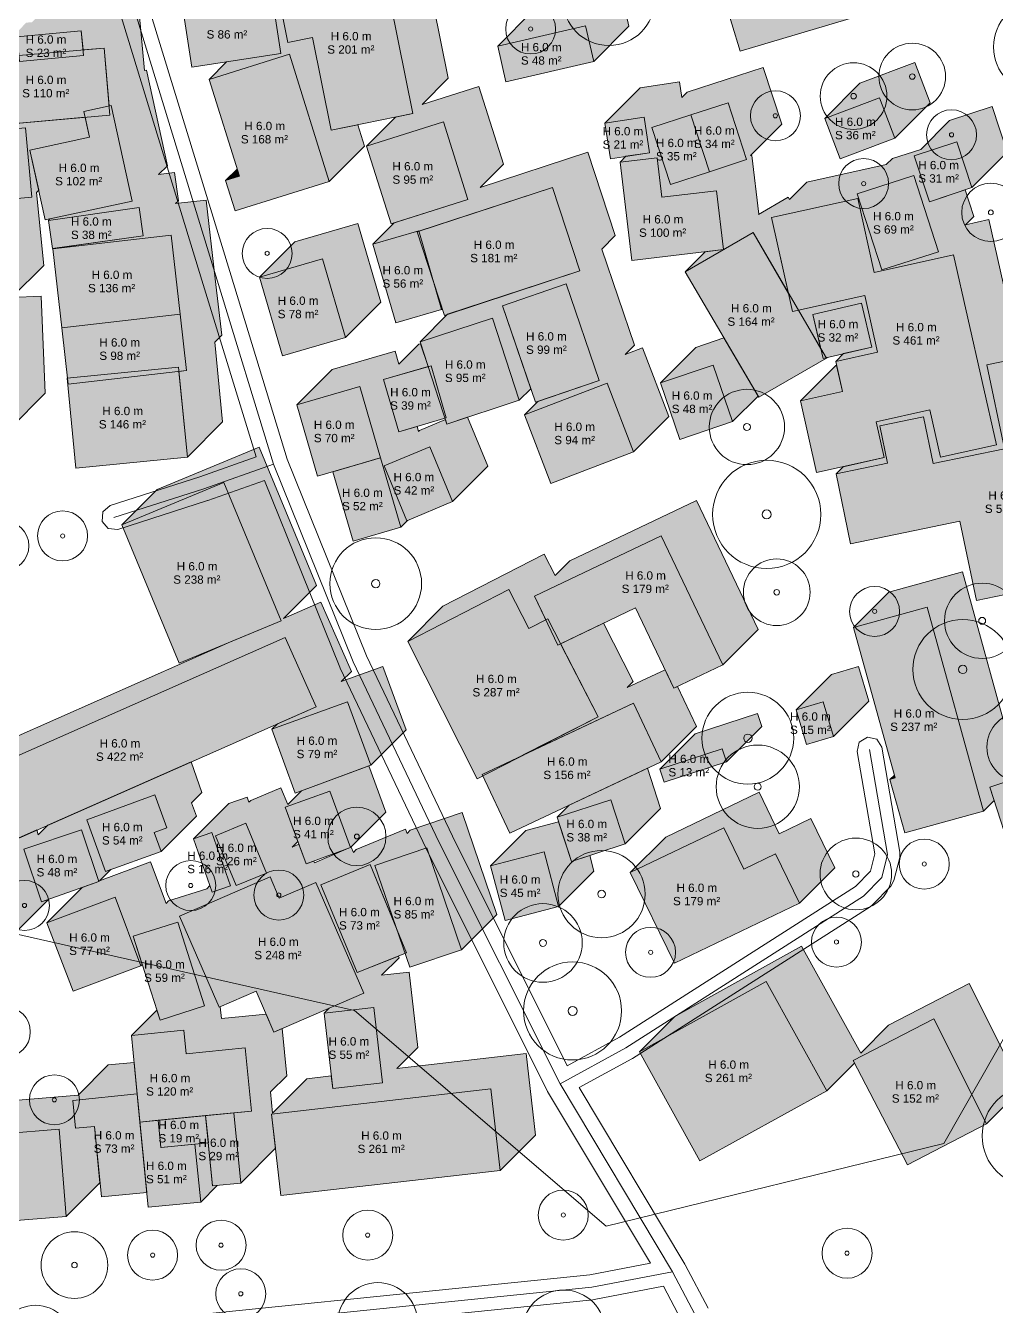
# Model space of a CAD drawing. Header units: metres. Extents: x -4 to 969, y -5 to 964.
# Drawn here: x 96.4 to 213.1, y 715.9 to 869.7 of the extents above; entities that cross this region are included whole.
import ezdxf

# ---------------------------------------------------------------- set-up
doc = ezdxf.new("R2010")
doc.units = ezdxf.units.M
doc.header["$MEASUREMENT"] = 0
for name, color, linetype, lineweight, true_color in [('TPX_BUILDING_AREAS_TEXT', 7, 'CONTINUOUS', 0, 0x000000), ('TPX_BUILDING_HEIGHTS_TEXT', 7, 'CONTINUOUS', 0, 0x000000), ('TPX_BUILDINGS', 7, 'CONTINUOUS', 0, 0x000000), ('TPX_BUILDINGS_HATCH', 7, 'CONTINUOUS', 0, 0xf0f0f0), ('TPX_BUILDINGS_SHADOWS_HATCH', 7, 'CONTINUOUS', 0, 0x000000), ('TPX_BUILDINGS_SHADOWS_OUTLINES', 7, 'CONTINUOUS', 0, 0x000000), ('TPX_CONTOUR_LINES_5M', 7, 'CONTINUOUS', 0, 0x969696), ('TPX_ROADS_AXES', 7, 'CONTINUOUS', 0, 0x323232), ('TPX_ROADS_CONTOURS', 7, 'CONTINUOUS', 0, 0x646464), ('TPX_VEGETATION_TREES_INDIVIDUAL', 7, 'CONTINUOUS', 0, 0x136734)]:
    doc.layers.add(name, color=color, linetype=linetype, lineweight=lineweight, true_color=true_color)
doc.styles.add('TPX_TEXTE', font='arial.ttf')

# ---------------------------------------------------------------- blocks, each defined once
blk = doc.blocks.new('TREETR005_CR065')
at = {"layer": 'TPX_VEGETATION_TREES_INDIVIDUAL'}
for radius in [6.5, 0.542]:
    blk.add_circle((0, 0, 0.04), radius, dxfattribs=at)
blk = doc.blocks.new('TREETR003_CR040')
at = {"layer": 'TPX_VEGETATION_TREES_INDIVIDUAL'}
for radius in [4, 0.333]:
    blk.add_circle((0, 0, 0.04), radius, dxfattribs=at)
blk = doc.blocks.new('TREETR005_CR061')
at = {"layer": 'TPX_VEGETATION_TREES_INDIVIDUAL'}
for radius in [6.05, 0.542]:
    blk.add_circle((0, 0, 0.04), radius, dxfattribs=at)
blk = doc.blocks.new('TREETR003_CR030')
at = {"layer": 'TPX_VEGETATION_TREES_INDIVIDUAL'}
for radius in [3, 0.25]:
    blk.add_circle((0, 0, 0.04), radius, dxfattribs=at)
blk = doc.blocks.new('TREETR005_CR052')
at = {"layer": 'TPX_VEGETATION_TREES_INDIVIDUAL'}
for radius in [5.24, 0.458]:
    blk.add_circle((0, 0, 0.04), radius, dxfattribs=at)
blk = doc.blocks.new('TREETR004_CR043')
at = {"layer": 'TPX_VEGETATION_TREES_INDIVIDUAL'}
for radius in [4.3, 0.375]:
    blk.add_circle((0, 0, 0.04), radius, dxfattribs=at)
blk = doc.blocks.new('TREETR005_CR060')
at = {"layer": 'TPX_VEGETATION_TREES_INDIVIDUAL'}
for radius in [6, 0.5]:
    blk.add_circle((0, 0, 0.04), radius, dxfattribs=at)
blk = doc.blocks.new('TREETR004_CR047')
at = {"layer": 'TPX_VEGETATION_TREES_INDIVIDUAL'}
for radius in [4.72, 0.417]:
    blk.add_circle((0, 0, 0.04), radius, dxfattribs=at)
blk = doc.blocks.new('TREETR005_CR048')
at = {"layer": 'TPX_VEGETATION_TREES_INDIVIDUAL'}
for radius in [4.8, 0.5]:
    blk.add_circle((0, 0, 0.04), radius, dxfattribs=at)
blk = doc.blocks.new('TREETR003_CR035')
at = {"layer": 'TPX_VEGETATION_TREES_INDIVIDUAL'}
for radius in [3.5, 0.292]:
    blk.add_circle((0, 0, 0.04), radius, dxfattribs=at)
blk = doc.blocks.new('TREETR004_CR042')
at = {"layer": 'TPX_VEGETATION_TREES_INDIVIDUAL'}
for radius in [4.19, 0.417]:
    blk.add_circle((0, 0, 0.04), radius, dxfattribs=at)
blk = doc.blocks.new('TREETR005_CR059')
at = {"layer": 'TPX_VEGETATION_TREES_INDIVIDUAL'}
for radius in [5.89, 0.542]:
    blk.add_circle((0, 0, 0.04), radius, dxfattribs=at)
blk = doc.blocks.new('TREETR005_CR055')
at = {"layer": 'TPX_VEGETATION_TREES_INDIVIDUAL'}
for radius in [5.51, 0.5]:
    blk.add_circle((0, 0, 0.04), radius, dxfattribs=at)
blk = doc.blocks.new('TREETR004_CR050')
at = {"layer": 'TPX_VEGETATION_TREES_INDIVIDUAL'}
for radius in [5, 0.417]:
    blk.add_circle((0, 0, 0.04), radius, dxfattribs=at)
blk = doc.blocks.new('TREETR004_CR045')
at = {"layer": 'TPX_VEGETATION_TREES_INDIVIDUAL'}
for radius in [4.52, 0.417]:
    blk.add_circle((0, 0, 0.04), radius, dxfattribs=at)

msp = doc.modelspace()

# ---------------------------------------------------------------- hatches: boundary and pattern name
at = {"layer": 'TPX_BUILDINGS_HATCH'}
for points in [[(210, 885.71), (179.27, 876.51), (182.27, 866.63), (213.01, 875.82), (210, 885.71)], [(139.4, 876.86), (126.63, 874.28), (127.96, 867.69), (130.89, 868.27), (133.13, 857.17), (142.97, 859.14), (139.4, 876.86)], [(125.89, 874.19), (115.21, 872.53), (116.42, 864.7), (127.11, 866.36), (125.89, 874.19)], [(103.13, 869.08), (95.44, 868.35), (95.72, 865.4), (103.41, 866.13), (103.13, 869.08)], [(163.68, 869.68), (153.15, 867.24), (154.13, 862.95), (164.68, 865.39), (163.68, 869.68)], [(105.86, 867.01), (92.29, 865.82), (92.99, 857.77), (106.56, 858.96), (105.86, 867.01)], [(128.14, 866.26), (118.49, 863.25), (122.12, 851.62), (120.47, 851.1), (121.61, 847.46), (132.91, 850.99), (128.14, 866.26)], [(104.11, 856.3), (96.97, 854.74), (98.8, 846.37), (109.24, 848.65), (106.72, 860.12), (103.43, 859.4), (104.11, 856.3)], [(180.82, 860.45), (176.35, 858.99), (178.59, 852.17), (183.05, 853.63), (180.82, 860.45)], [(199, 861.03), (192.43, 858.54), (194.29, 853.7), (200.87, 856.18), (199, 861.03)], [(146.63, 858.14), (137.4, 855.23), (140.34, 845.9), (149.58, 848.82), (146.63, 858.14)], [(170.73, 858.73), (166.04, 858.01), (166.71, 853.73), (171.4, 854.45), (170.73, 858.73)], [(176.35, 858.99), (171.68, 857.46), (173.91, 850.65), (178.59, 852.17), (176.35, 858.99)], [(96.42, 857.43), (91.56, 856.98), (92.32, 848.67), (97.18, 849.13), (96.42, 857.43)], [(208.29, 855.76), (203.17, 854.06), (205.01, 848.57), (210.12, 850.26), (208.29, 855.76)], [(172.3, 853.84), (167.85, 853.32), (169.25, 841.51), (180.26, 842.81), (179.42, 849.88), (172.86, 849.11), (172.3, 853.84)], [(203.15, 851.7), (196.32, 849.51), (199.29, 840.37), (206.11, 842.55), (203.15, 851.7)], [(159.74, 850.27), (143.47, 844.95), (146.75, 834.92), (163.03, 840.25), (159.74, 850.27)], [(196.4, 848.96), (186.03, 846.65), (188.57, 835.37), (197.25, 837.31), (198.78, 830.51), (193.75, 829.39), (194.56, 825.78), (189.52, 824.66), (191.46, 816.04), (199.58, 817.84), (198.62, 822.13), (205.05, 823.56), (206.33, 817.88), (213.05, 819.37), (207.91, 842.17), (198.39, 840.05), (196.4, 848.96)], [(110.07, 847.85), (99.2, 846.32), (99.67, 842.93), (110.55, 844.45), (110.07, 847.85)], [(113.91, 844.53), (99.7, 842.9), (100.79, 833.44), (114.99, 835.08), (113.91, 844.53)], [(143.66, 845.06), (138.17, 843.46), (140.91, 834.02), (146.41, 835.63), (143.66, 845.06)], [(183.82, 844.86), (175.67, 840.16), (184.5, 825.08), (192.63, 829.78), (183.82, 844.86)], [(132.12, 841.7), (124.54, 839.49), (127.3, 830.06), (134.87, 832.27), (132.12, 841.7)], [(161.37, 838.71), (153.72, 836.08), (157.7, 824.48), (165.36, 827.11), (161.37, 838.71)], [(114.99, 835.08), (100.79, 833.44), (101.56, 826.67), (115.76, 828.29), (114.99, 835.08)], [(196.86, 836.38), (191.01, 835.02), (192.25, 829.76), (198.1, 831.12), (196.86, 836.38)], [(152.53, 834.57), (143.82, 831.73), (147.04, 821.87), (155.75, 824.72), (152.53, 834.57)], [(199.98, 817.17), (193.79, 815.88), (195.54, 807.49), (208.67, 810.21), (210.66, 800.68), (223.45, 803.32), (220.79, 816.04), (231.49, 818.25), (229.82, 826.24), (222.78, 824.8), (221.49, 830.95), (211.92, 828.97), (214.02, 818.9), (205.46, 817.13), (204.29, 822.72), (199.05, 821.65), (199.98, 817.17)], [(145.14, 828.87), (139.44, 827.21), (141.26, 820.94), (146.96, 822.6), (145.14, 828.87)], [(179.03, 828.96), (172.71, 826.83), (175.04, 820.02), (181.36, 822.16), (179.03, 828.96)], [(114.81, 828.7), (101.42, 827.38), (102.47, 816.59), (115.87, 817.91), (114.81, 828.7)], [(136.58, 826.38), (129.01, 824.17), (131.5, 815.61), (139.08, 817.82), (136.58, 826.38)], [(166.3, 826.78), (156.38, 822.97), (159.55, 814.72), (169.47, 818.53), (166.3, 826.78)], [(144.98, 819.14), (139.5, 816.84), (142.25, 810.27), (147.73, 812.57), (144.98, 819.14)], [(139.08, 817.82), (133.35, 816.14), (135.78, 807.82), (141.5, 809.49), (139.08, 817.82)], [(120.26, 814.84), (108.02, 809.76), (114.9, 793.17), (127.15, 798.24), (120.26, 814.84)], [(172.79, 808.47), (157.57, 801.19), (160.36, 795.34), (169.71, 799.8), (174.31, 790.16), (180.19, 792.97), (172.79, 808.47)], [(154.5, 802), (142.34, 795.78), (150.67, 779.29), (165.2, 786.73), (159.17, 798.48), (156.89, 797.31), (154.5, 802)], [(204.74, 799.89), (195.9, 797.44), (200.9, 779.38), (200.27, 779.2), (202.05, 772.78), (211.51, 775.39), (204.74, 799.89)], [(127.64, 796.25), (85.29, 777.57), (88.97, 769.23), (131.33, 787.93), (127.64, 796.25)], [(135.1, 788.53), (126.04, 785.24), (128.84, 777.56), (137.93, 780.93), (135.1, 788.53)], [(169.47, 788.35), (151.29, 779.8), (154.61, 772.75), (172.78, 781.31), (169.47, 788.35)], [(192.24, 788.52), (189, 787.56), (190.24, 783.4), (193.48, 784.38), (192.24, 788.52)], [(180.12, 782.87), (172.64, 780.42), (173.15, 778.87), (180.63, 781.31), (180.12, 782.87)], [(219.09, 780.51), (212.27, 778.28), (215.29, 769.01), (222.12, 771.24), (219.09, 780.51)], [(111.97, 777.35), (103.78, 774.36), (106.03, 768.17), (112.71, 770.56), (111.88, 772.84), (113.39, 773.39), (111.97, 777.35)], [(132.97, 777.78), (127.61, 775.87), (130.13, 769.06), (135.47, 771.03), (132.97, 777.78)], [(166.74, 776.77), (160.28, 774.66), (162.02, 769.35), (168.47, 771.46), (166.74, 776.77)], [(122.88, 773.95), (119.24, 772.42), (121.72, 766.46), (125.36, 767.97), (122.88, 773.95)], [(103.15, 773.15), (96.24, 770.84), (98.36, 764.52), (105.23, 766.94), (103.15, 773.15)], [(118.81, 772.84), (116.62, 772.07), (118.87, 765.67), (121.05, 766.42), (118.81, 772.84)], [(180.3, 773.41), (169.08, 768.04), (174.37, 757.13), (189.41, 764.34), (186.53, 770.26), (182.72, 768.43), (180.3, 773.41)], [(144.63, 770.99), (138.41, 768.86), (142.58, 756.65), (148.82, 758.75), (144.63, 770.99)], [(158.72, 770.51), (152.28, 768.82), (154.03, 762.27), (160.46, 763.96), (158.72, 770.51)], [(137.83, 768.98), (131.92, 766.54), (136.28, 756.02), (142.21, 758.39), (137.83, 768.98)], [(125.81, 767.52), (114.94, 762.81), (119.69, 751.86), (124.14, 753.79), (126.27, 748.87), (137.07, 753.55), (131.31, 766.84), (126.92, 764.95), (125.81, 767.52)], [(107.19, 765.08), (99, 762), (102.16, 753.78), (110.29, 756.83), (107.19, 765.08)], [(114.73, 762.08), (109.38, 760.38), (112.59, 750.31), (117.92, 752.02), (114.73, 762.08)], [(185.39, 754.94), (170.19, 746.51), (177.45, 733.4), (192.67, 741.82), (185.39, 754.94)], [(138.28, 751.83), (132.29, 751.14), (133.34, 742.1), (139.33, 742.79), (138.28, 751.83)], [(205.53, 750.47), (195.86, 745.45), (202.36, 732.94), (211.85, 737.87), (205.53, 750.47)], [(115.45, 749.09), (109.15, 748.47), (110.18, 738.07), (123.57, 739.39), (122.82, 746.97), (115.73, 746.27), (115.45, 749.09)], [(109.84, 741.45), (102.12, 740.68), (102.45, 737.32), (104.7, 737.54), (105.54, 729.09), (111, 729.63), (109.84, 741.45)], [(152.33, 742.05), (126, 739.04), (127.12, 729.24), (153.45, 732.26), (152.33, 742.05)], [(112.36, 738.29), (110.18, 738.07), (111.18, 727.86), (117.48, 728.47), (116.79, 735.42), (112.68, 735.02), (112.36, 738.29)], [(118.07, 738.85), (112.36, 738.29), (112.68, 735.02), (118.4, 735.58), (118.07, 738.85)], [(121.45, 739.19), (118.07, 738.85), (118.9, 730.4), (122.29, 730.73), (121.45, 739.19)], [(100.48, 737.22), (86.92, 736.11), (87.79, 725.64), (101.33, 726.74), (100.48, 737.22)]]:
    msp.add_hatch(color=256, dxfattribs=at).paths.add_polyline_path(points)
at = {"layer": 'TPX_BUILDINGS_SHADOWS_HATCH'}
for points in [[(119.45, 876.77), (115.21, 872.53), (125.89, 874.19), (127.11, 866.36), (120.59, 865.35), (118.49, 863.25), (128.14, 866.26), (132.91, 850.99), (137.15, 855.24), (136.35, 857.81), (133.13, 857.17), (130.89, 868.27), (127.96, 867.69), (126.63, 874.28), (139.4, 876.86), (142.97, 859.14), (140.89, 858.72), (137.4, 855.23), (146.63, 858.14), (149.58, 848.82), (140.73, 846.02), (138.17, 843.46), (143.66, 845.06), (143.67, 845.02), (159.74, 850.27), (163.03, 840.25), (147.14, 835.05), (143.82, 831.73), (152.53, 834.57), (155.75, 824.72), (157.14, 826.11), (153.72, 836.08), (161.37, 838.71), (165.36, 827.11), (157.99, 824.58), (156.38, 822.97), (166.3, 826.78), (169.47, 818.53), (173.71, 822.77), (170.54, 831.03), (168.48, 830.23), (169.6, 831.36), (165.65, 842.87), (167.28, 844.5), (163.98, 854.52), (151.05, 850.29), (153.83, 853.06), (150.88, 862.39), (144.08, 860.24), (147.22, 863.38), (143.64, 881.1), (130.87, 878.52), (130.22, 877.87), (130.14, 878.43), (119.45, 876.77)], [(157.39, 871.48), (153.15, 867.24), (163.68, 869.68), (164.68, 865.39), (168.92, 869.64), (167.93, 873.92), (157.39, 871.48)], [(96.53, 870.06), (92.29, 865.82), (95.65, 866.11), (95.44, 868.35), (103.13, 869.08), (103.35, 866.79), (105.86, 867.01), (106.47, 860.07), (106.72, 860.12), (109.24, 848.65), (99.36, 846.49), (99.2, 846.32), (110.07, 847.85), (110.55, 844.45), (99.74, 842.94), (99.7, 842.9), (113.91, 844.53), (114.99, 835.08), (115.76, 828.29), (114.86, 828.19), (115.87, 817.91), (120.11, 822.15), (119.17, 831.7), (120, 832.53), (119.23, 839.32), (118.15, 848.77), (114.44, 848.34), (114.79, 848.69), (114.31, 852.09), (112.41, 851.82), (113.49, 852.89), (110.97, 864.36), (110.71, 864.31), (110.1, 871.25), (107.59, 871.03), (107.37, 873.32), (99.69, 872.59), (97.22, 870.12), (96.53, 870.06)], [(196.67, 862.78), (192.43, 858.54), (199, 861.03), (200.87, 856.18), (205.11, 860.43), (203.25, 865.28), (196.67, 862.78)], [(58.37, 833.01), (54.13, 828.77), (61.63, 830.58), (64.38, 819.21), (63.14, 831.75), (75.68, 832.99), (77.08, 818.98), (64.74, 817.76), (64.77, 817.62), (63.41, 817.29), (59.93, 813.81), (73.73, 815.18), (74.85, 803.71), (78.52, 807.39), (75.6, 807.5), (75.92, 815.66), (80.21, 815.48), (79.88, 807.33), (80.47, 807.93), (80.98, 816.7), (86.42, 816.4), (85.87, 806.66), (81.48, 806.91), (80.4, 805.83), (90.77, 805.82), (90.71, 795.95), (94.95, 800.19), (95.01, 810.06), (89.27, 810.07), (90.11, 810.91), (90.67, 820.64), (85.22, 820.94), (84.02, 819.74), (80.17, 819.9), (78.12, 817.86), (77.97, 819.42), (77.47, 819.37), (81.32, 823.22), (81.24, 824), (77.15, 823.8), (76.79, 831.08), (82.18, 831.34), (82.54, 824.06), (84.39, 825.91), (84.1, 832.56), (94.08, 832.97), (94.57, 821.32), (98.81, 825.56), (98.32, 837.21), (94.76, 837.07), (98.62, 840.92), (97.75, 849.69), (98.02, 849.96), (96.97, 854.74), (104.11, 856.3), (103.58, 858.7), (92.99, 857.77), (92.78, 860.22), (81.86, 858.93), (77.62, 854.69), (91.62, 856.34), (91.56, 856.98), (96.42, 857.43), (97.18, 849.13), (93.22, 848.75), (93.56, 845.89), (93.46, 845.88), (94.37, 836.68), (90.31, 836.27), (87.54, 835.99), (86.45, 834.91), (86.42, 835.58), (81.03, 835.32), (80.2, 834.48), (80.12, 835.26), (78.26, 835.07), (78.06, 837.05), (70.95, 836.34), (72.45, 837.85), (69.87, 837.58), (70.09, 835.48), (66.51, 835.11), (65.94, 834.54), (65.87, 834.82), (58.37, 833.01)], [(121.85, 852.48), (120.47, 851.1), (122.12, 851.62), (121.85, 852.48)], [(128.79, 843.74), (124.54, 839.49), (132.12, 841.7), (134.87, 832.27), (139.11, 836.51), (136.36, 845.95), (128.79, 843.74)], [(145.62, 838.4), (145.5, 838.76), (146.41, 835.63), (146.5, 835.71), (145.62, 838.4)], [(192.15, 836.17), (189.27, 835.53), (191.98, 830.88), (191.01, 835.02), (196.86, 836.38), (198.1, 831.12), (194.68, 830.33), (193.75, 829.39), (198.78, 830.51), (197.25, 837.31), (192.15, 836.17)], [(176.95, 831.08), (172.71, 826.83), (179.03, 828.96), (181.36, 822.16), (184.42, 825.21), (180.32, 832.21), (176.95, 831.08)], [(133.25, 828.41), (129.01, 824.17), (136.58, 826.38), (139.08, 817.82), (141.5, 809.49), (142.32, 810.3), (142.25, 810.27), (139.5, 816.84), (144.98, 819.14), (147.73, 812.57), (151.97, 816.81), (149.51, 822.68), (147.04, 821.87), (146.87, 822.4), (143.74, 821.09), (143.64, 820.98), (143.46, 821.58), (141.26, 820.94), (139.44, 827.21), (144.79, 828.77), (143.89, 831.51), (143.68, 831.45), (141.28, 829.05), (140.83, 830.62), (133.25, 828.41)], [(193.77, 828.9), (189.52, 824.66), (194.56, 825.78), (193.85, 828.92), (193.77, 828.9)], [(192.73, 829.88), (192.59, 829.84), (192.63, 829.78), (192.73, 829.88)], [(101.47, 827.43), (101.42, 827.38), (101.48, 827.38), (101.47, 827.43)], [(89.53, 781.81), (85.29, 777.57), (127.64, 796.25), (131.33, 787.93), (126.69, 785.88), (126.04, 785.24), (135.1, 788.53), (137.93, 780.93), (142.17, 785.18), (139.34, 792.78), (134.36, 790.96), (135.57, 792.17), (131.89, 800.5), (127.44, 798.53), (131.39, 802.49), (124.5, 819.09), (112.26, 814), (108.02, 809.76), (120.26, 814.84), (127.15, 798.24), (121.07, 795.72), (89.53, 781.81)], [(133.35, 816.15), (133.35, 816.14), (139.04, 817.81), (133.35, 816.15)], [(146.58, 800.02), (142.34, 795.78), (154.5, 802), (156.89, 797.31), (158.92, 798.35), (157.57, 801.19), (172.79, 808.47), (180.19, 792.97), (184.44, 797.22), (177.04, 812.71), (161.81, 805.44), (160.05, 803.68), (158.74, 806.25), (146.58, 800.02)], [(200.14, 801.68), (195.9, 797.44), (204.74, 799.89), (211.51, 775.39), (212.79, 776.67), (212.27, 778.28), (219.09, 780.51), (222.12, 771.24), (226.36, 775.48), (223.34, 784.75), (216.51, 782.52), (215.29, 781.3), (208.98, 804.13), (200.14, 801.68)], [(156.39, 782.22), (155.94, 781.99), (169.47, 788.35), (172.78, 781.31), (177.02, 785.55), (174.76, 790.37), (174.31, 790.16), (173.25, 792.38), (168.72, 790.25), (169.44, 790.97), (165.85, 797.96), (160.69, 795.5), (165.2, 786.73), (156.39, 782.22)], [(193.25, 791.8), (189, 787.56), (192.24, 788.52), (193.48, 784.38), (197.72, 788.62), (196.48, 792.76), (193.25, 791.8)], [(176.88, 784.67), (172.64, 780.42), (180.12, 782.87), (180.63, 781.31), (184.88, 785.55), (184.37, 787.11), (176.88, 784.67)], [(161.73, 776.11), (160.28, 774.66), (166.74, 776.77), (168.47, 771.46), (172.72, 775.7), (171.14, 780.54), (161.73, 776.11)], [(200.8, 779.72), (200.27, 779.2), (200.9, 779.38), (200.8, 779.72)], [(173.33, 772.28), (169.08, 768.04), (180.3, 773.41), (182.72, 768.43), (186.53, 770.26), (189.41, 764.34), (193.65, 768.58), (190.78, 774.5), (186.96, 772.68), (184.55, 777.66), (173.33, 772.28)], [(156.53, 773.07), (152.28, 768.82), (158.72, 770.51), (160.46, 763.96), (164.7, 768.2), (164.2, 770.06), (162.02, 769.35), (160.47, 774.1), (156.53, 773.07)], [(174.43, 750.76), (170.19, 746.51), (185.39, 754.94), (192.67, 741.82), (196.01, 745.16), (195.86, 745.45), (205.53, 750.47), (211.85, 737.87), (216.1, 742.12), (209.78, 754.71), (200.1, 749.69), (196.76, 746.35), (189.64, 759.18), (174.43, 750.76)], [(91.17, 740.35), (86.92, 736.11), (100.48, 737.22), (101.33, 726.74), (105.37, 730.78), (104.7, 737.54), (102.45, 737.32), (102.12, 740.68), (109.84, 741.45), (111, 729.63), (111.01, 729.63), (110.18, 738.07), (109.47, 745.23), (106.36, 744.93), (102.74, 741.3), (91.17, 740.35)], [(114.79, 738.53), (113.78, 738.43), (118.07, 738.85), (119.95, 739.04), (114.79, 738.53)], [(115.11, 735.25), (112.72, 735.02), (116.79, 735.42), (117.48, 728.47), (119.46, 730.46), (118.9, 730.4), (118.39, 735.58), (115.11, 735.25)]]:
    msp.add_hatch(color=256, dxfattribs=at).paths.add_polyline_path(points)
h = msp.add_hatch(color=256, dxfattribs=at)
h.paths.add_polyline_path([(170.28, 862.25), (166.04, 858.01), (170.73, 858.73), (171.4, 854.45), (168.55, 854.02), (167.85, 853.32), (172.3, 853.84), (172.86, 849.11), (179.42, 849.88), (180.26, 842.81), (178.07, 842.55), (175.67, 840.16), (183.82, 844.86), (188.08, 837.56), (186.03, 846.65), (196.4, 848.96), (198.39, 840.05), (207.91, 842.17), (213.05, 819.37), (206.33, 817.88), (205.05, 823.56), (198.62, 822.13), (199.58, 817.84), (194.65, 816.75), (193.79, 815.88), (199.98, 817.17), (199.05, 821.65), (204.29, 822.72), (205.46, 817.13), (214.02, 818.9), (211.92, 828.97), (221.49, 830.95), (222.78, 824.8), (229.82, 826.24), (231.49, 818.25), (235.74, 822.5), (234.06, 830.49), (227.02, 829.04), (225.73, 835.2), (216.16, 833.21), (215.32, 832.37), (212.16, 846.41), (209.34, 845.79), (210.35, 846.8), (209.31, 850), (205.01, 848.57), (203.17, 854.06), (208.29, 855.76), (210.12, 850.26), (214.36, 854.5), (212.54, 860.01), (207.42, 858.3), (203.96, 854.85), (200.56, 853.76), (199.83, 853.02), (190.28, 850.9), (188.21, 848.83), (188.06, 849.1), (184.49, 847.04), (184.51, 847.06), (183.66, 854.12), (183.51, 854.1), (187.29, 857.88), (185.06, 864.69), (180.59, 863.23), (175.92, 861.7), (175.28, 861.06), (174.98, 862.97), (170.28, 862.25)])
h.paths.add_polyline_path([(171.68, 857.46), (176.35, 858.99), (180.82, 860.45), (183.05, 853.63), (178.59, 852.17), (173.91, 850.65), (171.68, 857.46)], flags=16)
h.paths.add_polyline_path([(196.32, 849.51), (203.15, 851.7), (206.11, 842.55), (199.29, 840.37), (196.32, 849.51)], flags=16)
h = msp.add_hatch(color=256, dxfattribs=at)
h.paths.add_polyline_path([(0, 756.04), (0, 755.46), (7.39, 759.31), (7.55, 759.01), (14.5, 762.51), (20.41, 765.5), (14.17, 763.58), (13.94, 764.33), (11.79, 763.25), (11.63, 763.56), (9.18, 762.28), (12.24, 765.34), (9.9, 771.9), (9.62, 771.8), (10.04, 772.22), (8.04, 778.5), (8.03, 778.49), (11.56, 782.02), (9.97, 786.52), (2.7, 783.99), (0.69, 789.75), (12.05, 793.67), (13.33, 790), (10.26, 788.92), (10.97, 786.87), (15.21, 791.11), (15.02, 791.68), (16.77, 793.44), (16.21, 798.9), (15.26, 808.17), (19.16, 808.57), (20.1, 799.3), (29.94, 800.31), (30.71, 792.84), (31.4, 793.53), (30.93, 793.48), (30.2, 800.77), (44.18, 802.15), (44.91, 794.86), (43.16, 794.69), (39.35, 790.89), (41.88, 791.42), (43.24, 784.98), (47.48, 789.22), (46.12, 795.67), (45.6, 795.56), (46.29, 796.25), (46.06, 796.22), (45.49, 801.92), (53.09, 802.69), (53.67, 797.03), (52.91, 804.53), (57.32, 804.98), (58.09, 797.46), (60.15, 799.52), (60.05, 800.48), (65.45, 801.03), (66.03, 795.55), (65.55, 795.5), (64.27, 794.22), (69.93, 795.33), (72.92, 779.39), (67.25, 778.33), (67.18, 778.7), (65.6, 777.12), (72.77, 777.84), (72.95, 776.02), (68.37, 775.55), (67.11, 774.29), (66.99, 775.32), (60.75, 774.59), (56.51, 770.34), (62.75, 771.08), (63.47, 764.88), (64.97, 766.38), (64.43, 771.61), (73.31, 772.53), (74.18, 764.04), (73.41, 771.55), (78.7, 772.1), (79.49, 764.48), (74.19, 763.95), (67.95, 763.3), (66.28, 761.63), (74.35, 762.42), (74.34, 762.51), (83.93, 763.49), (84.76, 755.5), (88.25, 758.99), (84.44, 758.6), (83.79, 764.93), (90.53, 765.62), (89.63, 769.31), (93.25, 770.18), (95.53, 761.15), (99.19, 764.81), (98.36, 764.52), (96.24, 770.84), (103.15, 773.15), (105.23, 766.94), (103.23, 766.24), (99, 762), (107.19, 765.08), (110.29, 756.83), (110.46, 757), (109.38, 760.38), (114.73, 762.08), (117.92, 752.02), (112.59, 750.31), (112.2, 751.52), (109.15, 748.47), (115.45, 749.09), (115.73, 746.27), (122.82, 746.97), (123.57, 739.39), (121.45, 739.19), (122.29, 730.73), (126.47, 734.92), (126, 739.04), (152.33, 742.05), (153.45, 732.26), (157.69, 736.5), (156.57, 746.29), (141.05, 744.52), (143.57, 747.03), (142.52, 756.07), (139.21, 755.69), (141.32, 757.8), (141.23, 758), (136.28, 756.02), (131.92, 766.54), (137.83, 768.98), (140.95, 761.42), (138.41, 768.86), (144.63, 770.99), (148.82, 758.75), (153.06, 762.99), (148.88, 775.23), (142.65, 773.1), (142.28, 772.73), (142.07, 773.22), (136.16, 770.79), (135.83, 770.45), (135.55, 771.08), (135.5, 771.06), (139.71, 775.27), (137.66, 780.83), (129.57, 777.83), (127.94, 776.21), (127.12, 778.19), (123.48, 776.67), (123.27, 776.46), (123.05, 777.08), (120.86, 776.32), (116.62, 772.07), (118.81, 772.84), (121.05, 766.42), (118.87, 765.67), (118.59, 766.47), (118.2, 766.08), (113.62, 764.62), (113.32, 764.31), (111.43, 769.32), (105.32, 767.03), (106.7, 768.41), (106.03, 768.17), (103.78, 774.36), (111.97, 777.35), (113.39, 773.39), (111.88, 772.84), (112.71, 770.56), (116.96, 774.8), (116.38, 776.38), (117.63, 777.63), (116.32, 781.3), (99.11, 773.71), (97.96, 772.56), (97.81, 773.14), (90.02, 769.7), (89.66, 769.34), (89.07, 769.28), (88.97, 769.23), (88.95, 769.26), (88.03, 769.17), (86.41, 767.55), (82.12, 767.11), (83.73, 768.72), (82.94, 776.34), (77.65, 775.8), (77.55, 776.77), (73.25, 776.32), (77.19, 780.26), (77.01, 782.09), (75.45, 781.93), (77.16, 783.63), (74.17, 799.57), (69.04, 798.57), (70.27, 799.79), (69.91, 803.22), (61.07, 802.35), (60.4, 809.1), (57.15, 808.77), (55.08, 806.7), (49.73, 806.16), (48.56, 804.99), (48.43, 806.39), (46.38, 806.19), (47.49, 807.3), (47.01, 811.43), (45.99, 811.33), (45.52, 815.91), (34, 814.55), (33.19, 813.74), (32.79, 822.29), (24.75, 820.06), (20.34, 815.65), (18.9, 821.29), (12.01, 819.52), (11.11, 818.62), (4.56, 816.91), (0.32, 812.67), (7.57, 814.56), (8.4, 811.4), (1.15, 809.51), (1.08, 809.77), (0.54, 809.22), (0, 809.03), (0, 806.32), (0.88, 806.64), (1.05, 806.19), (0.48, 809.17), (8.26, 810.64), (9.26, 805.37), (12.18, 806.18), (15.32, 794.91), (6.33, 792.41), (3.19, 803.68), (8.85, 805.25), (1.86, 803.94), (6.24, 791.8), (0.25, 789.63), (1.95, 784.93), (0, 784.23), (0, 783.05), (4.85, 784.74), (7.32, 777.78), (0, 775.32), (0, 773.03), (3.8, 774.26), (5.8, 767.98), (0, 766.13), (0, 765.64), (5.66, 767.66), (8, 761.1), (2.4, 759.09), (3.09, 757.15), (0, 756.04)])
h.paths.add_polyline_path([(7.77, 815.28), (14.65, 817.05), (16.79, 808.69), (9.88, 806.99), (7.77, 815.28)], flags=16)
h.paths.add_polyline_path([(18.39, 813.7), (26.43, 815.93), (27.04, 802.74), (21.62, 802.05), (18.39, 813.7)], flags=16)
h.paths.add_polyline_path([(28.25, 803.95), (30.27, 805.96), (29.76, 810.31), (42.22, 811.78), (43.25, 803.06), (30.78, 801.6), (30.48, 804.18), (28.25, 803.95)], flags=16)
h.paths.add_polyline_path([(114.94, 762.81), (125.81, 767.52), (126.92, 764.95), (131.31, 766.84), (137.07, 753.55), (132.9, 751.74), (132.29, 751.14), (138.28, 751.83), (139.33, 742.79), (133.34, 742.1), (133.16, 743.61), (130.24, 743.28), (126.12, 739.16), (125.87, 741.7), (127.81, 743.64), (127.25, 749.3), (126.27, 748.87), (125.33, 751.04), (119.97, 750.51), (119.83, 751.92), (119.69, 751.86), (114.94, 762.81)], flags=16)
h.paths.add_polyline_path([(119.24, 772.42), (122.88, 773.95), (125.36, 767.97), (121.72, 766.46), (119.24, 772.42)], flags=16)
h.paths.add_polyline_path([(127.61, 775.87), (132.97, 777.78), (135.47, 771.03), (135.22, 770.94), (131.16, 769.19), (131.07, 769.41), (130.13, 769.06), (129.26, 771.42), (128.46, 771.07), (129.14, 771.75), (127.61, 775.87)], flags=16)

# ---------------------------------------------------------------- linework, layer by layer
at = {"layer": 'TPX_BUILDINGS', "elevation": 0.04}
for points in [[(210, 885.71), (179.27, 876.51), (182.27, 866.63), (213.01, 875.82)], [(139.4, 876.86), (126.63, 874.28), (127.96, 867.69), (130.89, 868.27), (133.13, 857.17), (142.97, 859.14)], [(125.89, 874.19), (115.21, 872.53), (116.42, 864.7), (127.11, 866.36)], [(103.13, 869.08), (95.44, 868.35), (95.72, 865.4), (103.41, 866.13)], [(163.68, 869.68), (153.15, 867.24), (154.13, 862.95), (164.68, 865.39)], [(105.86, 867.01), (92.29, 865.82), (92.99, 857.77), (106.56, 858.96)], [(128.14, 866.26), (118.49, 863.25), (122.12, 851.62), (120.47, 851.1), (121.61, 847.46), (132.91, 850.99)], [(104.11, 856.3), (96.97, 854.74), (98.8, 846.37), (109.24, 848.65), (106.72, 860.12), (103.43, 859.4)], [(180.82, 860.45), (176.35, 858.99), (178.59, 852.17), (183.05, 853.63)], [(199, 861.03), (192.43, 858.54), (194.29, 853.7), (200.87, 856.18)], [(146.63, 858.14), (137.4, 855.23), (140.34, 845.9), (149.58, 848.82)], [(170.73, 858.73), (166.04, 858.01), (166.71, 853.73), (171.4, 854.45)], [(176.35, 858.99), (171.68, 857.46), (173.91, 850.65), (178.59, 852.17)], [(96.42, 857.43), (91.56, 856.98), (92.32, 848.67), (97.18, 849.13)], [(208.29, 855.76), (203.17, 854.06), (205.01, 848.57), (210.12, 850.26)], [(172.3, 853.84), (167.85, 853.32), (169.25, 841.51), (180.26, 842.81), (179.42, 849.88), (172.86, 849.11)], [(203.15, 851.7), (196.32, 849.51), (199.29, 840.37), (206.11, 842.55)], [(159.74, 850.27), (143.47, 844.95), (146.75, 834.92), (163.03, 840.25)], [(196.4, 848.96), (186.03, 846.65), (188.57, 835.37), (197.25, 837.31), (198.78, 830.51), (193.75, 829.39), (194.56, 825.78), (189.52, 824.66), (191.46, 816.04), (199.58, 817.84), (198.62, 822.13), (205.05, 823.56), (206.33, 817.88), (213.05, 819.37), (207.91, 842.17), (198.39, 840.05)], [(110.07, 847.85), (99.2, 846.32), (99.67, 842.93), (110.55, 844.45)], [(113.91, 844.53), (99.7, 842.9), (100.79, 833.44), (114.99, 835.08)], [(143.66, 845.06), (138.17, 843.46), (140.91, 834.02), (146.41, 835.63)], [(183.82, 844.86), (175.67, 840.16), (184.5, 825.08), (192.63, 829.78)], [(132.12, 841.7), (124.54, 839.49), (127.3, 830.06), (134.87, 832.27)], [(161.37, 838.71), (153.72, 836.08), (157.7, 824.48), (165.36, 827.11)], [(114.99, 835.08), (100.79, 833.44), (101.56, 826.67), (115.76, 828.29)], [(196.86, 836.38), (191.01, 835.02), (192.25, 829.76), (198.1, 831.12)], [(152.53, 834.57), (143.82, 831.73), (147.04, 821.87), (155.75, 824.72)], [(199.98, 817.17), (193.79, 815.88), (195.54, 807.49), (208.67, 810.21), (210.66, 800.68), (223.45, 803.32), (220.79, 816.04), (231.49, 818.25), (229.82, 826.24), (222.78, 824.8), (221.49, 830.95), (211.92, 828.97), (214.02, 818.9), (205.46, 817.13), (204.29, 822.72), (199.05, 821.65)], [(145.14, 828.87), (139.44, 827.21), (141.26, 820.94), (146.96, 822.6)], [(179.03, 828.96), (172.71, 826.83), (175.04, 820.02), (181.36, 822.16)], [(114.81, 828.7), (101.42, 827.38), (102.47, 816.59), (115.87, 817.91)], [(136.58, 826.38), (129.01, 824.17), (131.5, 815.61), (139.08, 817.82)], [(166.3, 826.78), (156.38, 822.97), (159.55, 814.72), (169.47, 818.53)], [(144.98, 819.14), (139.5, 816.84), (142.25, 810.27), (147.73, 812.57)], [(139.08, 817.82), (133.35, 816.14), (135.78, 807.82), (141.5, 809.49)], [(120.26, 814.84), (108.02, 809.76), (114.9, 793.17), (127.15, 798.24)], [(172.79, 808.47), (157.57, 801.19), (160.36, 795.34), (169.71, 799.8), (174.31, 790.16), (180.19, 792.97)], [(154.5, 802), (142.34, 795.78), (150.67, 779.29), (165.2, 786.73), (159.17, 798.48), (156.89, 797.31)], [(204.74, 799.89), (195.9, 797.44), (200.9, 779.38), (200.27, 779.2), (202.05, 772.78), (211.51, 775.39)], [(127.64, 796.25), (85.29, 777.57), (88.97, 769.23), (131.33, 787.93)], [(135.1, 788.53), (126.04, 785.24), (128.84, 777.56), (137.93, 780.93)], [(169.47, 788.35), (151.29, 779.8), (154.61, 772.75), (172.78, 781.31)], [(192.24, 788.52), (189, 787.56), (190.24, 783.4), (193.48, 784.38)], [(180.12, 782.87), (172.64, 780.42), (173.15, 778.87), (180.63, 781.31)], [(219.09, 780.51), (212.27, 778.28), (215.29, 769.01), (222.12, 771.24)], [(111.97, 777.35), (103.78, 774.36), (106.03, 768.17), (112.71, 770.56), (111.88, 772.84), (113.39, 773.39)], [(132.97, 777.78), (127.61, 775.87), (130.13, 769.06), (135.47, 771.03)], [(166.74, 776.77), (160.28, 774.66), (162.02, 769.35), (168.47, 771.46)], [(122.88, 773.95), (119.24, 772.42), (121.72, 766.46), (125.36, 767.97)], [(103.15, 773.15), (96.24, 770.84), (98.36, 764.52), (105.23, 766.94)], [(118.81, 772.84), (116.62, 772.07), (118.87, 765.67), (121.05, 766.42)], [(180.3, 773.41), (169.08, 768.04), (174.37, 757.13), (189.41, 764.34), (186.53, 770.26), (182.72, 768.43)], [(144.63, 770.99), (138.41, 768.86), (142.58, 756.65), (148.82, 758.75)], [(158.72, 770.51), (152.28, 768.82), (154.03, 762.27), (160.46, 763.96)], [(137.83, 768.98), (131.92, 766.54), (136.28, 756.02), (142.21, 758.39)], [(125.81, 767.52), (114.94, 762.81), (119.69, 751.86), (124.14, 753.79), (126.27, 748.87), (137.07, 753.55), (131.31, 766.84), (126.92, 764.95)], [(107.19, 765.08), (99, 762), (102.16, 753.78), (110.29, 756.83)], [(114.73, 762.08), (109.38, 760.38), (112.59, 750.31), (117.92, 752.02)], [(185.39, 754.94), (170.19, 746.51), (177.45, 733.4), (192.67, 741.82)], [(138.28, 751.83), (132.29, 751.14), (133.34, 742.1), (139.33, 742.79)], [(205.53, 750.47), (195.86, 745.45), (202.36, 732.94), (211.85, 737.87)], [(115.45, 749.09), (109.15, 748.47), (110.18, 738.07), (123.57, 739.39), (122.82, 746.97), (115.73, 746.27)], [(109.84, 741.45), (102.12, 740.68), (102.45, 737.32), (104.7, 737.54), (105.54, 729.09), (111, 729.63)], [(152.33, 742.05), (126, 739.04), (127.12, 729.24), (153.45, 732.26)], [(112.36, 738.29), (110.18, 738.07), (111.18, 727.86), (117.48, 728.47), (116.79, 735.42), (112.68, 735.02)], [(118.07, 738.85), (112.36, 738.29), (112.68, 735.02), (118.4, 735.58)], [(121.45, 739.19), (118.07, 738.85), (118.9, 730.4), (122.29, 730.73)], [(100.48, 737.22), (86.92, 736.11), (87.79, 725.64), (101.33, 726.74)]]:
    msp.add_lwpolyline(points, close=True, dxfattribs=at)
at = {"layer": 'TPX_BUILDINGS_SHADOWS_OUTLINES', "elevation": 0.04}
for points in [[(139.4, 876.86), (142.97, 859.14), (140.89, 858.72), (137.4, 855.23), (146.63, 858.14), (149.58, 848.82), (140.73, 846.02), (138.17, 843.46), (143.66, 845.06), (143.67, 845.02), (159.74, 850.27), (163.03, 840.25), (147.14, 835.05), (143.82, 831.73), (152.53, 834.57), (155.75, 824.72), (157.14, 826.11), (153.72, 836.08), (161.37, 838.71), (165.36, 827.11), (157.99, 824.58), (156.38, 822.97), (166.3, 826.78), (169.47, 818.53), (173.71, 822.77), (170.54, 831.03), (168.48, 830.23), (169.6, 831.36), (165.65, 842.87), (167.28, 844.5), (163.98, 854.52), (151.05, 850.29), (153.83, 853.06), (150.88, 862.39), (144.08, 860.24), (147.22, 863.38), (143.64, 881.1)], [(125.89, 874.19), (127.11, 866.36), (120.59, 865.35), (118.49, 863.25), (128.14, 866.26), (132.91, 850.99), (137.15, 855.24), (136.35, 857.81), (133.13, 857.17), (130.89, 868.27), (127.96, 867.69), (126.63, 874.28)], [(95.44, 868.35), (103.13, 869.08), (103.35, 866.79), (105.86, 867.01), (106.47, 860.07), (106.72, 860.12), (109.24, 848.65), (99.36, 846.49), (99.2, 846.32), (110.07, 847.85), (110.55, 844.45), (99.74, 842.94), (99.7, 842.9), (113.91, 844.53), (114.99, 835.08), (115.76, 828.29), (114.86, 828.19), (115.87, 817.91), (120.11, 822.15), (119.17, 831.7), (120, 832.53), (119.23, 839.32), (118.15, 848.77), (114.44, 848.34), (114.79, 848.69), (114.31, 852.09), (112.41, 851.82), (113.49, 852.89), (110.97, 864.36), (110.71, 864.31), (110.1, 871.25)], [(215.32, 832.37), (212.16, 846.41), (209.34, 845.79), (210.35, 846.8), (209.31, 850), (205.01, 848.57), (203.17, 854.06), (208.29, 855.76), (210.12, 850.26), (214.36, 854.5), (212.54, 860.01), (207.42, 858.3), (203.96, 854.85), (200.56, 853.76), (199.83, 853.02), (190.28, 850.9), (188.21, 848.83), (188.06, 849.1), (184.49, 847.04), (184.51, 847.06), (183.66, 854.12), (183.51, 854.1), (187.29, 857.88), (185.06, 864.69), (180.59, 863.23), (175.92, 861.7), (175.28, 861.06), (174.98, 862.97), (170.28, 862.25), (166.04, 858.01), (170.73, 858.73), (171.4, 854.45), (168.55, 854.02), (167.85, 853.32), (172.3, 853.84), (172.86, 849.11), (179.42, 849.88), (180.26, 842.81), (178.07, 842.55), (175.67, 840.16), (183.82, 844.86), (188.08, 837.56), (186.03, 846.65), (196.4, 848.96), (198.39, 840.05), (207.91, 842.17), (213.05, 819.37), (206.33, 817.88), (205.05, 823.56), (198.62, 822.13), (199.58, 817.84), (194.65, 816.75), (193.79, 815.88), (199.98, 817.17), (199.05, 821.65), (204.29, 822.72), (205.46, 817.13), (214.02, 818.9), (211.92, 828.97), (221.49, 830.95)], [(94.57, 821.32), (98.81, 825.56), (98.32, 837.21), (94.76, 837.07), (98.62, 840.92), (97.75, 849.69), (98.02, 849.96), (96.97, 854.74), (104.11, 856.3), (103.58, 858.7), (92.99, 857.77)], [(96.42, 857.43), (97.18, 849.13), (93.22, 848.75)], [(95.53, 761.15), (99.19, 764.81), (98.36, 764.52), (96.24, 770.84), (103.15, 773.15), (105.23, 766.94), (103.23, 766.24), (99, 762), (107.19, 765.08), (110.29, 756.83), (110.46, 757), (109.38, 760.38), (114.73, 762.08), (117.92, 752.02), (112.59, 750.31), (112.2, 751.52), (109.15, 748.47), (115.45, 749.09), (115.73, 746.27), (122.82, 746.97), (123.57, 739.39), (121.45, 739.19), (122.29, 730.73), (126.47, 734.92), (126, 739.04), (152.33, 742.05), (153.45, 732.26), (157.69, 736.5), (156.57, 746.29), (141.05, 744.52), (143.57, 747.03), (142.52, 756.07), (139.21, 755.69), (141.32, 757.8), (141.23, 758), (136.28, 756.02), (131.92, 766.54), (137.83, 768.98), (140.95, 761.42), (138.41, 768.86), (144.63, 770.99), (148.82, 758.75), (153.06, 762.99), (148.88, 775.23), (142.65, 773.1), (142.28, 772.73), (142.07, 773.22), (136.16, 770.79), (135.83, 770.45), (135.55, 771.08), (135.5, 771.06), (139.71, 775.27), (137.66, 780.83), (129.57, 777.83), (127.94, 776.21), (127.12, 778.19), (123.48, 776.67), (123.27, 776.46), (123.05, 777.08), (120.86, 776.32), (116.62, 772.07), (118.81, 772.84), (121.05, 766.42), (118.87, 765.67), (118.59, 766.47), (118.2, 766.08), (113.62, 764.62), (113.32, 764.31), (111.43, 769.32), (105.32, 767.03), (106.7, 768.41), (106.03, 768.17), (103.78, 774.36), (111.97, 777.35), (113.39, 773.39), (111.88, 772.84), (112.71, 770.56), (116.96, 774.8), (116.38, 776.38), (117.63, 777.63), (116.32, 781.3), (99.11, 773.71), (97.96, 772.56), (97.81, 773.14), (90.02, 769.7)]]:
    msp.add_lwpolyline(points, dxfattribs=at)
for points in [[(157.39, 871.48), (153.15, 867.24), (163.68, 869.68), (164.68, 865.39), (168.92, 869.64), (167.93, 873.92)], [(196.67, 862.78), (192.43, 858.54), (199, 861.03), (200.87, 856.18), (205.11, 860.43), (203.25, 865.28)], [(171.68, 857.46), (176.35, 858.99), (180.82, 860.45), (183.05, 853.63), (178.59, 852.17), (173.91, 850.65)], [(121.85, 852.48), (120.47, 851.1), (122.12, 851.62)], [(196.32, 849.51), (203.15, 851.7), (206.11, 842.55), (199.29, 840.37)], [(128.79, 843.74), (124.54, 839.49), (132.12, 841.7), (134.87, 832.27), (139.11, 836.51), (136.36, 845.95)], [(145.62, 838.4), (145.5, 838.76), (146.41, 835.63), (146.5, 835.71)], [(192.15, 836.17), (189.27, 835.53), (191.98, 830.88), (191.01, 835.02), (196.86, 836.38), (198.1, 831.12), (194.68, 830.33), (193.75, 829.39), (198.78, 830.51), (197.25, 837.31)], [(176.95, 831.08), (172.71, 826.83), (179.03, 828.96), (181.36, 822.16), (184.42, 825.21), (180.32, 832.21)], [(133.25, 828.41), (129.01, 824.17), (136.58, 826.38), (139.08, 817.82), (141.5, 809.49), (142.32, 810.3), (142.25, 810.27), (139.5, 816.84), (144.98, 819.14), (147.73, 812.57), (151.97, 816.81), (149.51, 822.68), (147.04, 821.87), (146.87, 822.4), (143.74, 821.09), (143.64, 820.98), (143.46, 821.58), (141.26, 820.94), (139.44, 827.21), (144.79, 828.77), (143.89, 831.51), (143.68, 831.45), (141.28, 829.05), (140.83, 830.62)], [(193.77, 828.9), (189.52, 824.66), (194.56, 825.78), (193.85, 828.92)], [(192.73, 829.88), (192.59, 829.84), (192.63, 829.78)], [(101.47, 827.43), (101.42, 827.38), (101.48, 827.38)], [(89.53, 781.81), (85.29, 777.57), (127.64, 796.25), (131.33, 787.93), (126.69, 785.88), (126.04, 785.24), (135.1, 788.53), (137.93, 780.93), (142.17, 785.18), (139.34, 792.78), (134.36, 790.96), (135.57, 792.17), (131.89, 800.5), (127.44, 798.53), (131.39, 802.49), (124.5, 819.09), (112.26, 814), (108.02, 809.76), (120.26, 814.84), (127.15, 798.24), (121.07, 795.72)], [(133.35, 816.15), (133.35, 816.14), (139.04, 817.81)], [(146.58, 800.02), (142.34, 795.78), (154.5, 802), (156.89, 797.31), (158.92, 798.35), (157.57, 801.19), (172.79, 808.47), (180.19, 792.97), (184.44, 797.22), (177.04, 812.71), (161.81, 805.44), (160.05, 803.68), (158.74, 806.25)], [(200.14, 801.68), (195.9, 797.44), (204.74, 799.89), (211.51, 775.39), (212.79, 776.67), (212.27, 778.28), (219.09, 780.51), (222.12, 771.24), (226.36, 775.48), (223.34, 784.75), (216.51, 782.52), (215.29, 781.3), (208.98, 804.13)], [(156.39, 782.22), (155.94, 781.99), (169.47, 788.35), (172.78, 781.31), (177.02, 785.55), (174.76, 790.37), (174.31, 790.16), (173.25, 792.38), (168.72, 790.25), (169.44, 790.97), (165.85, 797.96), (160.69, 795.5), (165.2, 786.73)], [(193.25, 791.8), (189, 787.56), (192.24, 788.52), (193.48, 784.38), (197.72, 788.62), (196.48, 792.76)], [(176.88, 784.67), (172.64, 780.42), (180.12, 782.87), (180.63, 781.31), (184.88, 785.55), (184.37, 787.11)], [(161.73, 776.11), (160.28, 774.66), (166.74, 776.77), (168.47, 771.46), (172.72, 775.7), (171.14, 780.54)], [(200.8, 779.72), (200.27, 779.2), (200.9, 779.38)], [(127.61, 775.87), (132.97, 777.78), (135.47, 771.03), (135.22, 770.94), (131.16, 769.19), (131.07, 769.41), (130.13, 769.06), (129.26, 771.42), (128.46, 771.07), (129.14, 771.75)], [(173.33, 772.28), (169.08, 768.04), (180.3, 773.41), (182.72, 768.43), (186.53, 770.26), (189.41, 764.34), (193.65, 768.58), (190.78, 774.5), (186.96, 772.68), (184.55, 777.66)], [(119.24, 772.42), (122.88, 773.95), (125.36, 767.97), (121.72, 766.46)], [(156.53, 773.07), (152.28, 768.82), (158.72, 770.51), (160.46, 763.96), (164.7, 768.2), (164.2, 770.06), (162.02, 769.35), (160.47, 774.1)], [(114.94, 762.81), (125.81, 767.52), (126.92, 764.95), (131.31, 766.84), (137.07, 753.55), (132.9, 751.74), (132.29, 751.14), (138.28, 751.83), (139.33, 742.79), (133.34, 742.1), (133.16, 743.61), (130.24, 743.28), (126.12, 739.16), (125.87, 741.7), (127.81, 743.64), (127.25, 749.3), (126.27, 748.87), (125.33, 751.04), (119.97, 750.51), (119.83, 751.92), (119.69, 751.86)], [(174.43, 750.76), (170.19, 746.51), (185.39, 754.94), (192.67, 741.82), (196.01, 745.16), (195.86, 745.45), (205.53, 750.47), (211.85, 737.87), (216.1, 742.12), (209.78, 754.71), (200.1, 749.69), (196.76, 746.35), (189.64, 759.18)], [(91.17, 740.35), (86.92, 736.11), (100.48, 737.22), (101.33, 726.74), (105.37, 730.78), (104.7, 737.54), (102.45, 737.32), (102.12, 740.68), (109.84, 741.45), (111, 729.63), (111.01, 729.63), (110.18, 738.07), (109.47, 745.23), (106.36, 744.93), (102.74, 741.3)], [(114.79, 738.53), (113.78, 738.43), (118.07, 738.85), (119.95, 739.04)], [(115.11, 735.25), (112.72, 735.02), (116.79, 735.42), (117.48, 728.47), (119.46, 730.46), (118.9, 730.4), (118.39, 735.58)]]:
    msp.add_lwpolyline(points, close=True, dxfattribs=at)
at = {"layer": 'TPX_CONTOUR_LINES_5M', "elevation": 0.05}
msp.add_lwpolyline([(242.52, 960.67), (256.11, 885.62), (288.98, 855.6), (275.52, 825.58), (223.46, 795.56), (223.89, 765.54), (206.73, 735.51), (166.19, 725.59), (135.97, 751.48), (75.54, 765.12), (0, 758.85)], dxfattribs=at)
at = {"layer": 'TPX_ROADS_AXES', "elevation": 0.03}
for points in [[(180.49, 703.17), (176.88, 714.91), (174.14, 720.11), (160.65, 742.66), (146.13, 771.65), (135.81, 793.34), (126.22, 817.07), (119.46, 839.14), (109.33, 872.23), (108.93, 874.27)], [(107.06, 810.65), (117.84, 814.11), (126.22, 817.07)], [(197.81, 782.82), (199.98, 770.21), (199.29, 767.43), (197.09, 765.19), (168.54, 746.98), (160.65, 742.66)], [(174.14, 720.11), (164.44, 718.24), (101.4, 711.82)]]:
    msp.add_lwpolyline(points, dxfattribs=at)
at = {"layer": 'TPX_ROADS_CONTOURS', "elevation": 0.03}
for points in [[(107.66, 871.71), (117.79, 838.62), (124.13, 817.92), (117.36, 815.53), (106.6, 812.08), (105.73, 811.34), (105.63, 810.19), (106.37, 809.32), (107.52, 809.22), (118.3, 812.68), (118.34, 812.69), (125.13, 815.1), (134.19, 792.68), (134.23, 792.58), (144.55, 770.9), (144.57, 770.86), (159.08, 741.88), (159.15, 741.76), (171.49, 721.13), (164.22, 719.73), (101.25, 713.31)], [(178.43, 715.72), (175.68, 720.92), (175.64, 721.01), (162.95, 742.21), (169.26, 745.67), (169.35, 745.72), (197.9, 763.92), (198.16, 764.14), (200.36, 766.38), (200.74, 767.07), (201.44, 769.84), (201.46, 770.46), (199.29, 783.07), (198.68, 784.04), (197.56, 784.3), (196.58, 783.68), (196.33, 782.56), (198.45, 770.26), (197.93, 768.19), (196.14, 766.36), (167.78, 748.28), (161.51, 744.84), (147.71, 772.41), (137.41, 794.04), (127.87, 817.66), (121.14, 839.65), (111.5, 871.1)], [(101.56, 710.33), (164.59, 716.75), (164.72, 716.77), (173.07, 718.38), (175.25, 714.24)]]:
    msp.add_lwpolyline(points, dxfattribs=at)

# ---------------------------------------------------------------- block references
at = {"layer": 'TPX_VEGETATION_TREES_INDIVIDUAL'}
for name, p in [('TREETR005_CR055', (166.5, 872.83, 0.04)), ('TREETR003_CR030', (157.11, 869.3, 0.04)), ('TREETR005_CR055', (218.21, 867.14, 0.04)), ('TREETR003_CR040', (202.95, 863.59, 0.04)), ('TREETR003_CR040', (195.9, 861.24, 0.04)), ('TREETR003_CR030', (186.51, 858.88, 0.04)), ('TREETR003_CR030', (207.67, 856.6, 0.04)), ('TREETR003_CR030', (197.11, 850.74, 0.04)), ('TREETR003_CR035', (212.39, 847.28, 0.04)), ('TREETR003_CR030', (125.46, 842.36, 0.04)), ('TREETR004_CR045', (183.09, 821.52, 0.04)), ('TREETR005_CR065', (185.47, 811.02, 0.04)), ('TREETR003_CR030', (100.89, 808.44, 0.04)), ('TREETR003_CR030', (93.84, 807.26, 0.04)), ('TREETR005_CR055', (138.5, 802.71, 0.04)), ('TREETR003_CR040', (186.67, 801.68, 0.04)), ('TREETR004_CR045', (211.35, 798.25, 0.04)), ('TREETR003_CR030', (198.43, 799.38, 0.04)), ('TREETR005_CR060', (209.02, 792.41, 0.04)), ('TREETR005_CR055', (183.2, 784.16, 0.04)), ('TREETR004_CR042', (216.1, 783.09, 0.04)), ('TREETR004_CR050', (184.39, 778.33, 0.04)), ('TREETR003_CR035', (136.23, 772.36, 0.04)), ('TREETR004_CR043', (196.17, 767.86, 0.04)), ('TREETR003_CR030', (204.39, 769.05, 0.04)), ('TREETR005_CR052', (165.63, 765.44, 0.04)), ('TREETR003_CR030', (116.28, 766.47, 0.04)), ('TREETR003_CR030', (126.86, 765.33, 0.04)), ('TREETR003_CR030', (96.31, 764.08, 0.04)), ('TREETR004_CR047', (158.59, 759.58, 0.04)), ('TREETR003_CR030', (193.84, 759.68, 0.04)), ('TREETR003_CR030', (171.52, 758.45, 0.04)), ('TREETR005_CR059', (162.14, 751.42, 0.04)), ('TREETR003_CR030', (94.01, 748.89, 0.04)), ('TREETR003_CR030', (99.9, 740.74, 0.04)), ('TREETR005_CR061', (217.4, 736.4, 0.04)), ('TREETR003_CR030', (161.03, 726.91, 0.04)), ('TREETR003_CR030', (137.54, 724.5, 0.04)), ('TREETR003_CR030', (119.92, 723.29, 0.04)), ('TREETR003_CR040', (102.31, 720.9, 0.04)), ('TREETR003_CR030', (111.7, 722.1, 0.04)), ('TREETR003_CR030', (195.12, 722.33, 0.04)), ('TREETR003_CR030', (122.29, 717.46, 0.04)), ('TREETR005_CR048', (138.75, 714, 0.04)), ('TREETR004_CR050', (161.07, 712.9, 0.04)), ('TREETR004_CR045', (97.63, 711.55, 0.04))]:
    msp.add_blockref(name, p, dxfattribs=at)

# ---------------------------------------------------------------- texts
at = {"layer": 'TPX_BUILDING_AREAS_TEXT', "style": 'TPX_TEXTE'}
for s, p in [('S 86 m²', (118.18, 868.15, 0.05)), ('S 201 m²', (132.68, 866.34, 0.05)), ('S 23 m²', (96.45, 865.94, 0.05)), ('S 48 m²', (155.94, 865.02, 0.05)), ('S 110 m²', (96.03, 861.09, 0.05)), ('S 168 m²', (122.3, 855.56, 0.05)), ('S 36 m²', (193.67, 856.06, 0.05)), ('S 21 m²', (165.75, 854.93, 0.05)), ('S 34 m²', (176.73, 855.01, 0.05)), ('S 35 m²', (172.16, 853.52, 0.05)), ('S 31 m²', (203.67, 850.86, 0.05)), ('S 102 m²', (99.99, 850.53, 0.05)), ('S 95 m²', (140.51, 850.72, 0.05)), ('S 69 m²', (198.24, 844.73, 0.05)), ('S 38 m²', (101.89, 844.09, 0.05)), ('S 100 m²', (170.13, 844.35, 0.05)), ('S 181 m²', (149.85, 841.3, 0.05)), ('S 136 m²', (103.94, 837.69, 0.05)), ('S 56 m²', (139.31, 838.24, 0.05)), ('S 78 m²', (126.73, 834.58, 0.05)), ('S 164 m²', (180.75, 833.67, 0.05)), ('S 32 m²', (191.58, 831.77, 0.05)), ('S 461 m²', (200.57, 831.41, 0.05)), ('S 98 m²', (105.3, 829.57, 0.05)), ('S 99 m²', (156.56, 830.3, 0.05)), ('S 95 m²', (146.81, 826.92, 0.05)), ('S 39 m²', (140.23, 823.6, 0.05)), ('S 48 m²', (174.06, 823.19, 0.05)), ('S 146 m²', (105.24, 821.34, 0.05)), ('S 70 m²', (131.07, 819.69, 0.05)), ('S 94 m²', (159.95, 819.45, 0.05)), ('S 42 m²', (140.64, 813.41, 0.05)), ('S 52 m²', (134.45, 811.52, 0.05)), ('S 536 m²', (211.67, 811.2, 0.05)), ('S 238 m²', (114.18, 802.7, 0.05)), ('S 179 m²', (168.04, 801.59, 0.05)), ('S 287 m²', (150.12, 789.17, 0.05)), ('S 237 m²', (200.3, 785.03, 0.05)), ('S 15 m²', (188.27, 784.66, 0.05)), ('S 79 m²', (129, 781.76, 0.05)), ('S 422 m²', (104.9, 781.44, 0.05)), ('S 156 m²', (158.64, 779.25, 0.05)), ('S 13 m²', (173.66, 779.57, 0.05)), ('S 54 m²', (105.61, 771.39, 0.05)), ('S 41 m²', (128.57, 772.13, 0.05)), ('S 38 m²', (161.4, 771.76, 0.05)), ('S 16 m²', (115.86, 767.95, 0.05)), ('S 26 m²', (119.32, 768.9, 0.05)), ('S 48 m²', (97.76, 767.56, 0.05)), ('S 45 m²', (153.4, 765.09, 0.05)), ('S 179 m²', (174.21, 764.1, 0.05)), ('S 85 m²', (140.64, 762.51, 0.05)), ('S 73 m²', (134.09, 761.18, 0.05)), ('S 77 m²', (101.68, 758.13, 0.05)), ('S 248 m²', (123.92, 757.62, 0.05)), ('S 59 m²', (110.68, 754.9, 0.05)), ('S 55 m²', (132.83, 745.66, 0.05)), ('S 261 m²', (178.03, 742.87, 0.05)), ('S 120 m²', (110.92, 741.25, 0.05)), ('S 152 m²', (200.49, 740.4, 0.05)), ('S 19 m²', (112.4, 735.63, 0.05)), ('S 73 m²', (104.63, 734.38, 0.05)), ('S 261 m²', (136.32, 734.35, 0.05)), ('S 29 m²', (117.2, 733.49, 0.05)), ('S 51 m²', (110.91, 730.72, 0.05))]:
    msp.add_text(s, height=1, dxfattribs=at).set_placement(p)
at = {"layer": 'TPX_BUILDING_HEIGHTS_TEXT', "style": 'TPX_TEXTE'}
for p in [(133.1, 867.94, 0.05), (96.45, 867.54, 0.05), (155.94, 866.62, 0.05), (96.45, 862.69, 0.05), (122.72, 857.16, 0.05), (193.67, 857.66, 0.05), (165.75, 856.53, 0.05), (176.73, 856.61, 0.05), (172.16, 855.12, 0.05), (203.67, 852.46, 0.05), (100.42, 852.13, 0.05), (140.51, 852.32, 0.05), (198.24, 846.33, 0.05), (101.89, 845.69, 0.05), (170.56, 845.95, 0.05), (150.28, 842.9, 0.05), (104.37, 839.29, 0.05), (139.31, 839.84, 0.05), (126.73, 836.18, 0.05), (181.18, 835.27, 0.05), (191.58, 833.37, 0.05), (201, 833.01, 0.05), (105.3, 831.17, 0.05), (156.56, 831.9, 0.05), (146.81, 828.52, 0.05), (140.23, 825.2, 0.05), (174.06, 824.79, 0.05), (105.66, 822.94, 0.05), (131.07, 821.29, 0.05), (159.95, 821.05, 0.05), (140.64, 815.01, 0.05), (134.45, 813.12, 0.05), (212.1, 812.8, 0.05), (114.6, 804.3, 0.05), (168.47, 803.19, 0.05), (150.55, 790.77, 0.05), (188.27, 786.26, 0.05), (200.73, 786.63, 0.05), (129, 783.36, 0.05), (105.33, 783.04, 0.05), (159.06, 780.85, 0.05), (173.66, 781.17, 0.05), (105.61, 772.99, 0.05), (128.57, 773.73, 0.05), (161.4, 773.36, 0.05), (115.86, 769.55, 0.05), (119.32, 770.5, 0.05), (97.76, 769.16, 0.05), (153.4, 766.69, 0.05), (174.63, 765.7, 0.05), (140.64, 764.11, 0.05), (134.09, 762.78, 0.05), (101.68, 759.73, 0.05), (124.35, 759.22, 0.05), (110.68, 756.5, 0.05), (132.83, 747.26, 0.05), (178.45, 744.47, 0.05), (111.34, 742.85, 0.05), (200.92, 742, 0.05), (112.4, 737.23, 0.05), (104.63, 735.98, 0.05), (136.75, 735.95, 0.05), (117.2, 735.09, 0.05), (110.91, 732.32, 0.05)]:
    msp.add_text('H 6.0 m', height=1, dxfattribs=at).set_placement(p)

doc.saveas('drawing.dxf')
